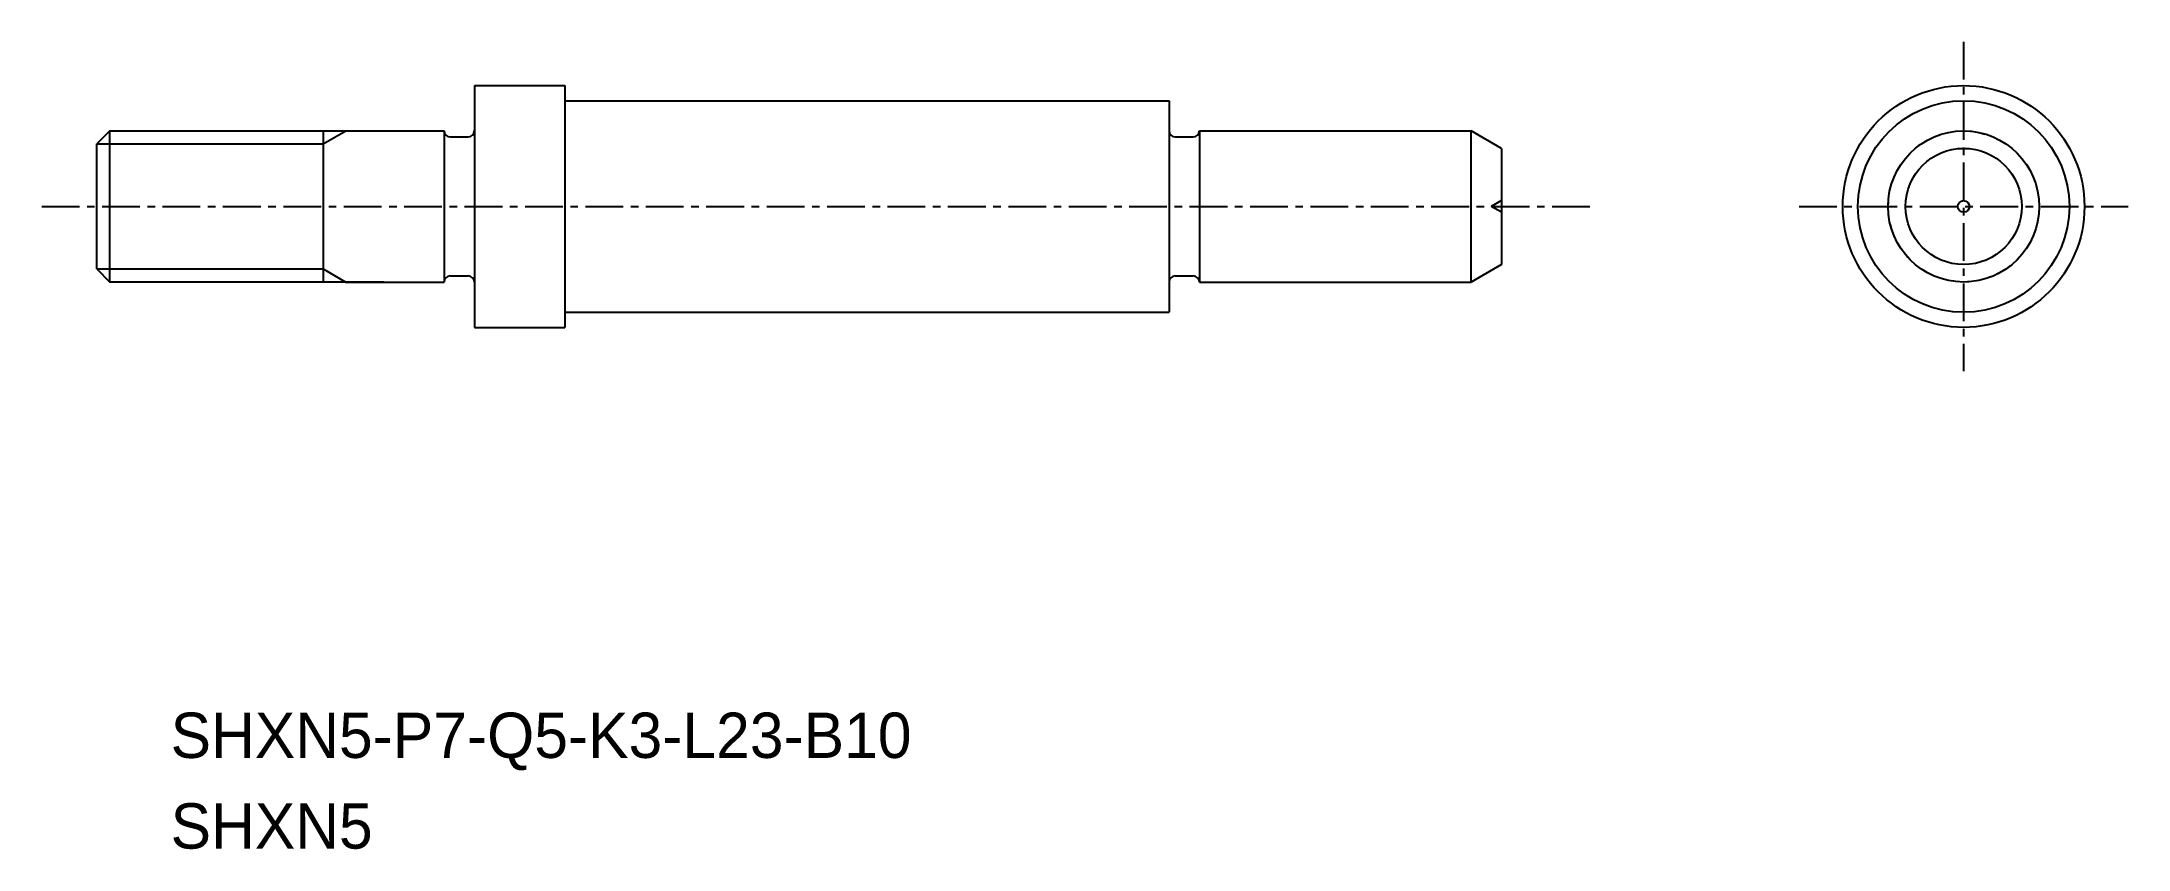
# Model space of a CAD drawing. Extents: x -1197.1 to -1128.1, y -450 to -423.2.
import ezdxf

# ---------------------------------------------------------------- set-up
doc = ezdxf.new("R2010")
doc.units = 0
doc.linetypes.add('CENTER', pattern=[2, 1.25, -0.25, 0.25, -0.25])
doc.linetypes.add('DASHED', pattern=[0.75, 0.5, -0.25])
doc.layers.get('0').update_dxf_attribs({"linetype": 'CONTINUOUS'})
doc.layers.add('CENTER', color=1, linetype='CENTER')

msp = doc.modelspace()

# ---------------------------------------------------------------- linework, layer by layer
for p, q in [((-1182.806, -424.698), (-1182.806, -432.698)), ((-1182.806, -424.698), (-1179.806, -424.698)), ((-1179.806, -424.698), (-1179.806, -432.698)), ((-1159.806, -425.198), (-1159.806, -432.198)), ((-1187.806, -426.198), (-1187.806, -431.198)), ((-1187.056, -426.198), (-1183.806, -426.198)), ((-1183.806, -426.198), (-1183.806, -431.198)), ((-1158.806, -426.198), (-1158.806, -431.198)), ((-1148.806, -426.775), (-1149.806, -426.198)), ((-1148.806, -430.62), (-1149.806, -431.198)), ((-1187.056, -431.198), (-1183.806, -431.198)), ((-1182.806, -432.698), (-1179.806, -432.698))]:
    msp.add_line(p, q)
at = {"color": 7, "linetype": 'CONTINUOUS'}
for p, q in [((-1179.806, -425.198), (-1159.806, -425.198)), ((-1194.873, -426.198), (-1195.306, -426.631)), ((-1195.306, -430.765), (-1195.306, -426.631)), ((-1194.873, -426.198), (-1185.806, -426.198)), ((-1194.873, -431.198), (-1194.873, -426.198)), ((-1187.806, -426.198), (-1187.806, -431.198)), ((-1183.606, -426.398), (-1183.006, -426.398)), ((-1182.806, -426.198), (-1182.806, -426.198)), ((-1159.806, -426.188), (-1159.806, -426.198)), ((-1159.606, -426.398), (-1159.006, -426.398)), ((-1158.806, -426.198), (-1158.806, -426.198)), ((-1158.806, -426.198), (-1149.806, -426.198)), ((-1195.306, -430.765), (-1194.873, -431.198)), ((-1183.606, -430.998), (-1183.006, -430.998)), ((-1159.606, -430.998), (-1159.006, -430.998)), ((-1185.806, -431.198), (-1194.873, -431.198)), ((-1182.806, -431.198), (-1182.806, -431.198)), ((-1159.806, -431.208), (-1159.806, -431.198)), ((-1158.806, -431.198), (-1149.806, -431.198)), ((-1158.806, -431.198), (-1158.806, -431.198)), ((-1179.806, -432.198), (-1159.806, -432.198))]:
    msp.add_line(p, q, dxfattribs=at)
at = {"color": 3, "linetype": 'CONTINUOUS'}
for p, q in [((-1195.306, -426.631), (-1187.806, -426.631)), ((-1187.806, -426.631), (-1187.056, -426.198)), ((-1195.306, -430.765), (-1187.806, -430.765)), ((-1187.806, -430.765), (-1187.056, -431.198))]:
    msp.add_line(p, q, dxfattribs=at)
at = {"linetype": 'CONTINUOUS'}
for p, q in [((-1149.806, -431.198), (-1149.806, -426.198)), ((-1148.806, -426.775), (-1148.806, -430.62))]:
    msp.add_line(p, q, dxfattribs=at)
at = {"color": 3}
for p in [(-1148.806, -428.506), (-1148.806, -428.89)]:
    msp.add_line(p, (-1149.145, -428.698), dxfattribs=at)
at = {"linetype": 'CONTINUOUS'}
msp.add_circle((-1133.505, -428.698), 4, dxfattribs=at)
for radius in [3.5, 2.5, 1.923, 0.192]:
    msp.add_circle((-1133.505, -428.698), radius)
at = {"color": 3, "linetype": 'DASHED'}
msp.add_circle((-1133.505, -428.698), 2.5, dxfattribs=at)
at = {"color": 7, "linetype": 'CONTINUOUS'}
for centre, start, end in [((-1183.606, -426.198), 180, 270), ((-1183.006, -426.198), 270, 0), ((-1159.606, -426.198), 180, 270), ((-1159.006, -426.198), 270, 0), ((-1183.606, -431.198), 90, 180), ((-1183.006, -431.198), 0, 90), ((-1159.606, -431.198), 90, 180), ((-1159.006, -431.198), 0, 90)]:
    msp.add_arc(centre, 0.2, start, end, dxfattribs=at)
at = {"layer": 'CENTER', "color": 1, "linetype": 'CENTER'}
for p, q in [((-1133.505, -423.248), (-1133.505, -434.148)), ((-1197.127, -428.698), (-1145.806, -428.698)), ((-1138.955, -428.698), (-1128.055, -428.698))]:
    msp.add_line(p, q, dxfattribs=at)

# ---------------------------------------------------------------- texts
for s, p in [('SHXN5-P7-Q5-K3-L23-B10', (-1192.86, -446.947)), ('SHXN5', (-1192.86, -449.947))]:
    msp.add_text(s, height=1.5).set_placement(p)

doc.saveas('drawing.dxf')
